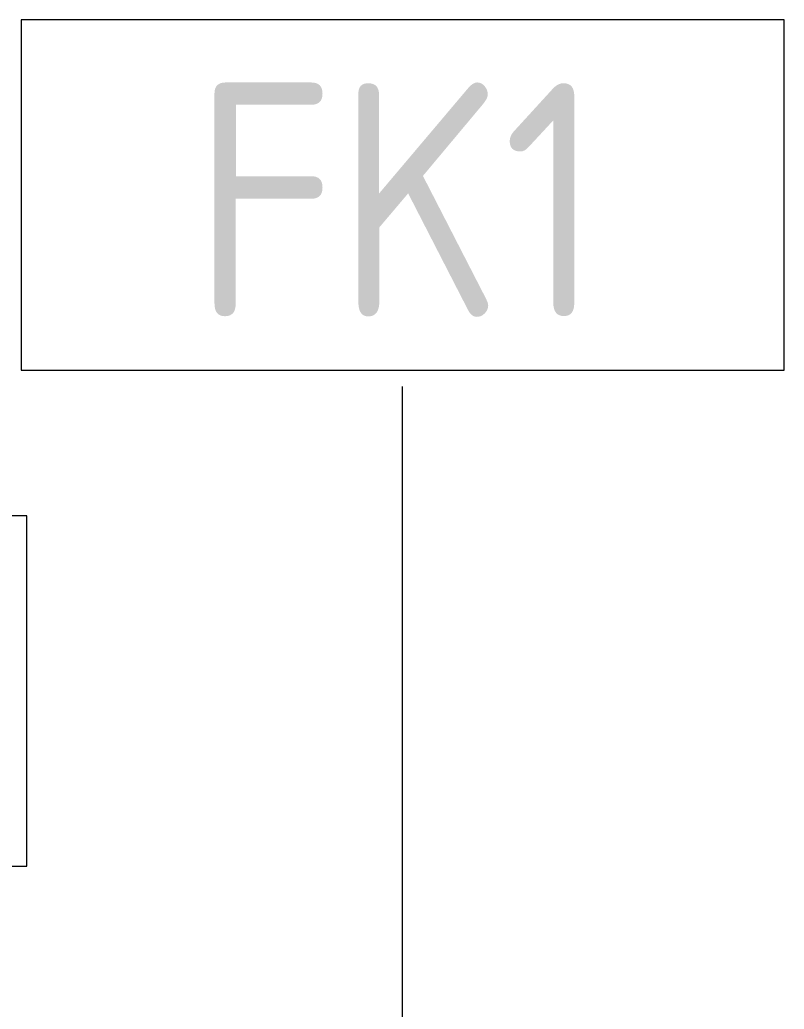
# Model space of a CAD drawing. Header units: millimetres. Extents: x 35144 to 233944, y -8553 to 29000.
# Drawn here: x 39915 to 40569, y 589 to 1436 of the extents above; entities that cross this region are included whole.
import ezdxf

# ---------------------------------------------------------------- set-up
doc = ezdxf.new("R2010")
doc.units = ezdxf.units.MM
doc.layers.add('A-WALL-IDEN', color=7, linetype='Continuous', lineweight=9)
doc.styles.add('GOST Common', font='GOST_Common.ttf', dxfattribs={"width": 0.9, "height": 200})

# ---------------------------------------------------------------- blocks, each defined once
blk = doc.blocks.new('М_стена_0001 - Типоразмер_без рамки-25382661-План отделки стен 1 этажа в осях 17-23')
at = {"layer": 'A-WALL-IDEN'}
for p, q in [((3.2578, 1.5234), (-3.2734, 1.5234)), ((-3.2734, 1.5234), (-3.2734, -1.4766)), ((3.2578, -1.4766), (3.2578, 1.5234)), ((-3.2734, -1.4766), (3.2578, -1.4766))]:
    blk.add_line(p, q, dxfattribs=at)

msp = doc.modelspace()

# ---------------------------------------------------------------- linework, layer by layer
at = {"layer": 'A-WALL-IDEN'}
msp.add_line((40242.65, 140.5), (40242.65, 1122.24), dxfattribs=at)

# ---------------------------------------------------------------- block references
at = {"layer": 'A-WALL-IDEN', "xscale": 99.99999999999993, "yscale": 99.99999999999993, "zscale": 99.99999999999993}
for p in [(40243.43, 1283.78), (39595.27, 859.09)]:
    msp.add_blockref('М_стена_0001 - Типоразмер_без рамки-25382661-План отделки стен 1 этажа в осях 17-23', p, dxfattribs=at)

# ---------------------------------------------------------------- texts
at = {"layer": 'A-WALL-IDEN', "insert": (40063.19, 1381.81), "char_height": 200, "width": 447.3416, "attachment_point": 1, "style": 'GOST Common'}
msp.add_mtext('FK1', dxfattribs=at)

doc.saveas('drawing.dxf')
